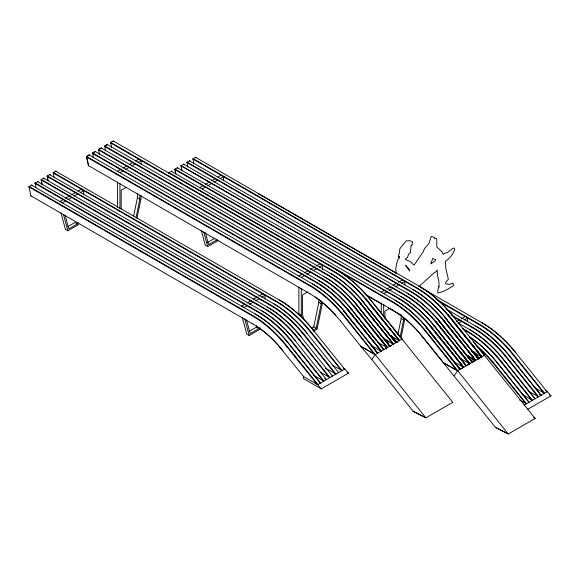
<?xml version="1.0" encoding="UTF-8"?>
<svg xmlns="http://www.w3.org/2000/svg" width="580" height="580" viewBox="0 0 580 580"><rect width="100%" height="100%" fill="white"/><g stroke="black" fill="none" stroke-linecap="round" stroke-linejoin="round"><path stroke-width="0.87" d="M65.119 215.245L68.773 228.875L77.386 223.902L77.742 222.147M78.67 223.024L78.314 224.764L67.846 230.804L65.424 229.412L61.009 212.932M133.654 216.021L137.424 197.62L137.424 193.176M136.075 217.42L139.838 199.012L139.838 195.46M136.996 218.319L141.092 198.287L141.092 195.59M249.291 331.289L256.338 327.221L256.693 325.467M260.036 327.736L259.68 329.476L249.212 335.523L246.797 334.123L242.382 317.644M311.424 328.229L313.773 326.873L318.79 302.332L318.79 299.664M313.055 330.071L316.187 328.265L321.211 303.724L321.211 301.063M322.458 303.007L317.115 329.128L313.374 331.289M397.952 334.261L401.179 318.485L401.179 314.925M400.012 337.408L403.6 319.877L403.6 317.216M401.106 337.444L404.847 319.16M29.007 186.912L29.188 186.456L252.626 315.455A95.722 55.267 60 0 1 286.469 345.47L317.883 384.547L317.159 384.409L286.107 345.789A95.403 55.078 60 0 0 252.373 315.875L29.007 186.912L29.188 186.456M323.198 380.915L292.153 342.294A95.403 55.078 60 0 0 258.419 312.381L35.054 183.425L35.228 182.968L258.665 311.967A95.722 55.267 60 0 1 292.516 341.975L323.93 381.06L313.418 375.267M320.218 372.215L329.969 377.565L298.555 338.488A95.722 55.267 60 0 0 264.712 308.473L41.274 179.474L42.006 184.368M325.51 368.293L336.016 374.078L304.601 334.993A95.722 55.267 60 0 0 270.758 304.986L47.321 175.987L48.053 180.873M310.293 331.825A95.403 55.078 60 0 0 276.558 301.912L53.193 172.949L53.367 172.492L276.805 301.498A95.722 55.267 60 0 1 310.648 331.506L342.062 370.584L332.311 365.233M352.321 315.382L381.241 351.212L349.588 312.279A95.403 55.078 60 0 0 315.853 282.366L92.488 153.403L92.662 152.946L95.207 151.481L318.877 280.618A95.403 55.078 60 0 1 352.611 310.532M98.535 149.916L98.709 149.459L322.146 278.458A95.722 55.267 60 0 1 355.989 308.466L387.404 347.55L386.679 347.406L355.634 308.785A95.403 55.078 60 0 0 321.9 278.871L98.535 149.916L98.709 149.459L101.246 147.994L324.923 277.131A95.403 55.078 60 0 1 358.657 307.037M364.414 308.4L393.334 344.23L361.681 305.298A95.403 55.078 60 0 0 327.946 275.384L104.581 146.421L104.755 145.964L107.293 144.5L330.97 273.637A95.403 55.078 60 0 1 364.704 303.55M370.461 304.913L399.381 340.743L367.727 301.803A95.403 55.078 60 0 0 333.993 271.889L110.628 142.934L110.802 142.477L113.339 141.012L392.196 302.006A95.403 55.078 60 0 1 425.93 331.919L456.975 370.54L457.7 370.685L508.247 434L495.443 427.344L417.846 331.202A85.796 49.532 60 0 0 397.488 313.156M169.005 172.594L168.831 173.05L169.005 172.594L392.442 301.593A95.722 55.267 60 0 1 426.293 331.601L457.7 370.685L454.198 375.673M453.197 361.028L460.005 369.46L463.753 367.198L432.332 328.113A95.722 55.267 60 0 0 398.489 298.098L175.051 169.099L175.784 173.993M459.287 357.918L469.793 363.704L438.378 324.619A95.722 55.267 60 0 0 404.536 294.611L181.098 165.612L181.83 170.498M443.968 321.044L441.815 318.058L475.839 360.209L475.114 360.071L444.07 321.45A95.403 55.078 60 0 0 410.336 291.537L186.97 162.574L187.144 162.117L410.582 291.124A95.722 55.267 60 0 1 444.425 321.132L475.723 360.383L472.214 362.406L460.302 347.652M450.015 317.55L447.861 314.57L481.886 356.722L481.161 356.584L450.116 317.956A95.403 55.078 60 0 0 416.382 288.043L193.017 159.087L193.191 158.63L416.628 287.629A95.722 55.267 60 0 1 450.471 317.644L481.886 356.722L478.261 358.918L477.123 357.512M361.848 300.614L395.872 342.765L394.168 340.656M385.105 329.056L392.609 338.705M388.614 327.033L399.381 340.743M387.469 347.514L374.303 331.528M425.981 327.308L460.005 369.46M444.236 316.767L478.261 358.918L477.173 357.563M471.003 343.186L481.762 356.896L452.849 321.066M466.885 365.487L469.858 363.667L435.834 321.516L436.849 323.089M472.214 362.406L441.047 323.198A95.403 55.078 60 0 0 407.312 293.284L183.635 164.147L180.916 165.786L404.289 295.024A95.403 55.078 60 0 1 438.023 324.938L469.068 363.558M467.495 345.209L475.542 355.533M346.564 314.019A95.403 55.078 60 0 0 312.83 284.106L89.16 154.969L86.434 156.607L88.566 165.938L86.616 156.44L310.053 285.44A95.722 55.267 60 0 1 343.904 315.447L425.858 417.846L413.054 411.191L371.809 359.52L375.311 354.532L402.034 339.104L370.75 300.063A95.403 55.078 60 0 0 337.016 270.149M419.007 286.498L434.405 272.571L436.174 271.657L437.313 269.976C436.472 275.616 440.06 281.3 438.712 286.969L439.111 286.585L437.943 289.616L437.755 293.06C443.453 291.95 448.746 288.724 453.596 285.541L452.842 283.011L449.703 284.418L445.701 283.808L445.904 282.076L448.362 279.19L445.911 268.801L445.404 261.261C449.877 258.716 452.748 254.207 454.785 249.61L454.227 248.03L452.821 248.356L447.615 252.409L444.157 253.453L443.2 254.424L442.228 252.09L436.827 246.957L436.762 239.779L435.971 238.097L434.783 238.844L434.449 237.401L431.237 236.386L428.837 243.752L424.495 248.602L423.262 251.706L414.069 265.118L410.125 261.536L405.42 259.477L405.463 258.912L407.283 257.745L408.98 253.525L410.415 252.851L411.169 245.079L412.329 245.036L412.025 243.535L412.757 242.012L409.748 240.678L406.051 240.975L399.809 248.805L399.366 253.228L398.344 256.469L399.598 256.519L398.677 257.643L399.395 257.187L398.909 258.752L397.989 259.318L396.597 263.748L395.72 268.895L396.075 273.883M255.164 313.99A95.722 55.267 60 0 1 289.007 344.005L320.421 383.083L289.13 344.041A95.403 55.078 60 0 0 255.396 314.128L31.537 185.165L32.03 185.165M35.228 182.968L35.054 183.425M295.176 340.547A95.403 55.078 60 0 0 261.442 310.633L37.584 181.671L38.077 181.678M41.274 179.474L41.1 179.93L264.465 308.894A95.403 55.078 60 0 1 298.2 338.807L329.244 377.428M301.223 337.06A95.403 55.078 60 0 0 267.489 307.146L43.63 178.183L44.123 178.183M47.321 175.987L47.147 176.443L270.512 305.399A95.403 55.078 60 0 1 304.246 335.312L335.291 373.933M307.269 333.565A95.403 55.078 60 0 0 273.535 303.659L49.677 174.689L50.17 174.696M53.367 172.492L53.193 172.949M313.316 330.078A95.403 55.078 60 0 0 279.582 300.164L55.724 171.201L56.217 171.209M92.488 153.403L95.207 151.481M99.441 154.345L98.528 149.633L101.246 147.994M104.581 146.421L107.293 144.5M110.628 142.934L113.339 141.012M394.987 300.128A95.722 55.267 60 0 1 428.83 330.136L460.245 369.214L428.953 330.172A95.403 55.078 60 0 0 395.219 300.259L171.361 171.296L171.854 171.303M175.051 169.099L174.877 169.556L398.242 298.519A95.403 55.078 60 0 1 431.977 328.432L463.021 367.053L463.746 367.191L429.729 325.039L431.875 328.019M465.037 364.494L466.175 365.9L435 326.685A95.403 55.078 60 0 0 401.266 296.771L177.407 167.809L177.9 167.809M181.098 165.612L181.823 170.215M183.635 164.147L183.947 164.321M187.144 162.117L186.97 162.574M447.093 319.703A95.403 55.078 60 0 0 413.359 289.79L189.5 160.827L189.993 160.834M193.191 158.63L193.017 159.087M453.139 316.216A95.403 55.078 60 0 0 419.405 286.302L195.547 157.34L196.033 157.34M31.726 184.991L29 186.63L30.82 195.779L252.467 323.742M37.773 181.496L35.047 183.135L35.96 187.855M43.819 178.009L41.093 179.648L41.999 184.077M49.858 174.522L47.139 176.16L48.046 180.59M55.905 171.028L53.186 172.666L54.099 177.386M89.16 154.969L86.442 156.897L309.807 285.853A95.403 55.078 60 0 1 343.541 315.767L374.586 354.387L375.311 354.532L361.05 346.572L340.286 320.74M63.22 199.621L60.081 201.434L62.502 202.826L65.634 201.021M65.569 198.266L70.267 195.547M71.84 194.648L75.755 192.386M78.104 191.023L81.243 189.218L83.658 190.61L83.658 194.177M67.983 199.658L71.906 197.396M74.254 196.04L78.177 193.778M80.526 192.422L83.658 190.61M117.515 171.346L120.647 169.534M123.003 168.178L126.918 165.916M129.268 164.56L133.19 162.299M135.539 160.935L138.678 159.13M119.937 172.738L123.069 170.933M125.418 169.57L129.34 167.308M131.689 165.952L135.604 163.69M137.96 162.335L141.092 160.522L141.092 164.118M125.853 187.543L121.184 190.24L121.184 208.894M67.918 226.577L74.965 222.51L77.386 223.902M168.823 172.76L171.549 171.129M177.596 167.635L174.87 169.273L175.776 173.703M189.682 160.653L186.956 162.291L187.876 167.011M195.728 157.166L193.002 158.804L193.923 163.516M199.904 187.499L203.036 185.687M205.393 184.331L209.307 182.069M211.656 180.713L215.579 178.451M217.928 177.088L221.067 175.283M202.326 188.892L205.458 187.086M207.807 185.723L211.729 183.461M214.078 182.106L217.993 179.844M220.349 178.488L223.481 176.675L223.481 180.271M206.958 242.831L214.788 238.307M217.21 239.707L208.597 244.68L205.4 232.754M201.296 230.47L205.248 245.217L207.669 246.609L218.138 240.569M244.586 304.333L241.447 306.146L243.868 307.538L247 305.732M246.935 302.977L250.857 300.715M253.206 299.36L257.121 297.098M258.695 296.192L262.61 293.93L265.031 295.321L265.031 298.888M249.356 304.377L253.271 302.107M255.62 300.752L259.543 298.49M261.892 297.134L265.031 295.321M298.881 276.058L302.02 274.246M304.369 272.89L308.285 270.628M310.641 269.272L314.556 267.01M316.122 266.104L320.044 263.842M301.303 277.45L304.435 275.645M306.791 274.282L310.706 272.02M313.055 270.664L316.977 268.402M319.326 267.046L322.458 265.234L322.458 269.729M307.994 291.805L302.557 294.952L302.557 314.498L303.92 319.609M381.27 292.211L384.409 290.399M386.759 289.043L390.673 286.781M393.03 285.425L396.945 283.163M398.511 282.257L402.433 279.995M383.692 293.603L386.824 291.798M389.18 290.435L393.095 288.173M395.444 286.817L399.366 284.555M401.715 283.2L404.847 281.387L404.847 284.983M390.384 307.958L384.946 311.105L384.946 319.101M391.152 325.561L452.762 402.317L425.901 417.825L413.054 411.191M257.672 327.019A85.796 49.532 60 0 1 278.023 345.071L303.615 376.587L317.637 384.685L344.846 368.981L348.471 373.172L321.269 388.875L303.615 378.682L303.369 376.173M389.898 346.637L391.464 345.738M456.518 321.595L459.65 319.783M461.223 318.877L465.138 316.615M458.149 323.444L462.072 321.182M464.421 319.819L467.56 318.014L467.56 321.581M473.483 341.75L535.151 418.47L508.29 433.978L495.443 427.344M484.184 354.837L484.423 355.257L457.7 370.685L443.439 362.725L422.798 336.937M524.052 405.13L547.375 391.667L551 395.857L527.684 409.321M113.158 141.179L113.644 141.186M107.112 144.674L107.604 144.681M101.065 148.161L101.558 148.168M95.019 151.655L95.511 151.655M88.972 155.143L89.465 155.15M258.252 193.887L258.745 193.894M534.84 387.918L544.591 393.276L513.177 354.192A95.722 55.267 60 0 0 479.334 324.184L436.211 299.287M528.039 390.978L538.544 396.763L507.13 357.686A95.722 55.267 60 0 0 473.287 327.671L451.334 314.998M521.993 394.465L532.498 400.251L501.084 361.173A95.722 55.267 60 0 0 467.241 331.165L462.536 328.447M519.709 400.127L526.452 403.745L495.037 364.668A95.722 55.267 60 0 0 476.165 345.231M533.542 417.636L535.151 418.47M258.433 193.72L268.931 199.774M269.41 200.056L340.25 240.954M340.757 241.244L395.901 273.079M419.151 286.505L482.111 322.857A95.403 55.078 60 0 1 515.845 352.763M439.118 301.52L479.087 324.597A95.403 55.078 60 0 1 512.822 354.51L543.866 393.131M446.034 309.01L476.064 326.344A95.403 55.078 60 0 1 509.798 356.258L541.082 395.299L509.668 356.221A95.722 55.267 60 0 0 475.825 326.207M453.444 316.774L473.041 328.091A95.403 55.078 60 0 1 506.775 358.005L537.82 396.626M458.019 322.908L470.017 329.832A95.403 55.078 60 0 1 503.752 359.745L535.043 398.786L503.628 359.709A95.722 55.267 60 0 0 469.778 329.701M463.079 329.317L466.994 331.579A95.403 55.078 60 0 1 500.728 361.492L531.773 400.113M545.816 390.768L547.375 391.667M549.55 395.016L551 395.857M472.135 351.371L481.161 356.584M539.342 394.009L540.843 394.878M365.451 294.386L392.29 309.88M366.618 295.409L381.473 303.985M388.513 308.052L401.81 315.723M465.334 354.423L475.114 360.071M401.179 318.485L403.6 319.877M464.544 364.436L466.045 365.306M453.241 361.405L463.021 367.053M443.439 362.725L456.975 370.54M389.745 335.218L398.772 340.431M309.901 293.726L88.247 165.474M383.699 338.705L392.725 343.918M137.424 197.62L139.838 199.012M318.79 302.332L321.211 303.724M377.652 342.2L386.679 347.406M382.155 348.283L383.786 349.747L382.082 347.637M371.606 345.687L380.632 350.9M360.803 346.151L374.586 354.387M298.881 286.846L298.881 313.824L301.303 315.223L301.999 317.818M313.773 326.873L316.187 328.265M343.287 368.082L344.846 368.981M347.021 372.331L348.471 373.172M256.338 327.221L258.752 328.613L250.139 333.587L246.493 319.957M324.72 378.305L326.467 379.588L295.053 340.511A95.722 55.267 60 0 0 261.21 310.503M392.051 309.742L397.713 313.28A85.456 49.336 60 0 1 417.984 331.26L422.262 336.306M309.662 293.589L315.324 297.127A85.456 49.336 60 0 1 335.595 315.107M252.227 323.604L257.89 327.149A85.456 49.336 60 0 1 278.161 345.122L282.975 350.798M317.637 384.685L321.269 388.875M340.409 320.784L335.457 315.049A85.796 49.532 60 0 0 315.099 297.004M361.05 346.572L371.809 359.52M473.708 351.589L479.754 358.94M391.319 335.436L397.365 342.787M448.209 321.683L449.34 323.089M451.044 325.199L452.175 326.598M453.306 328.005L454.445 329.411M455.575 330.817L468.053 346.274M469.757 348.377L470.887 349.783M472.026 351.19L473.157 352.596M474.861 354.699L475.991 356.106M446.803 324.553L475.723 360.383M450.667 335.711L438.313 320.087L472.33 362.239L440.916 323.154A95.722 55.267 60 0 0 407.073 293.146M458.04 344.846L459.172 346.253M456.692 347.681L469.742 363.841M434.413 326.555L432.267 323.575L466.291 365.726L434.877 326.649A95.722 55.267 60 0 0 401.034 296.634M441.221 334.986L442.351 336.393M443.49 337.799L459.367 357.469M462.767 361.688L463.906 363.094M434.71 331.535L463.63 367.365M426.547 328.012L427.677 329.411M429.381 331.521L430.52 332.927M431.65 334.334L437.32 341.359M450.928 358.223L452.066 359.629M367.626 301.397L365.473 298.417L399.497 340.569L368.082 301.491A95.722 55.267 60 0 0 334.239 271.476L110.802 142.477L111.534 147.363M368.082 308.342L369.221 309.742M370.352 311.148L385.098 329.418M386.795 331.521L387.933 332.927M389.637 335.037L390.768 336.443M391.899 337.843L393.037 339.249M361.579 304.892L359.426 301.904L393.45 344.056L362.036 304.978A95.722 55.267 60 0 0 328.193 274.971L104.755 145.964L105.487 150.858M367.14 318.152L355.924 303.927L389.825 346.253L377.348 330.796M372.817 325.177L373.948 326.583M375.079 327.99L376.217 329.396M387.469 347.514L353.445 305.363L354.46 306.936M351.458 309.698L349.878 307.422L383.902 349.573L352.488 310.496A95.722 55.267 60 0 0 318.645 280.481M355.997 315.324L357.128 316.724M358.266 318.13L359.397 319.536M360.535 320.943L362.232 323.053M363.37 324.452L375.84 339.909M379.813 344.832L380.944 346.238M349.486 311.866L347.34 308.886L381.357 351.038L349.943 311.96A95.722 55.267 60 0 0 316.1 281.945L92.662 152.946L93.394 157.84M345.288 313.258L343.708 310.981L377.616 353.307L370.243 344.172M346.427 314.664L347.558 316.071M348.696 317.477L353.8 323.799M367.974 341.366L369.112 342.773M525.726 403.608L494.682 364.979A95.403 55.078 60 0 0 477.144 346.695M484.423 355.257L453.009 316.173A95.722 55.267 60 0 0 419.166 286.165M402.034 339.104L370.62 300.019A95.722 55.267 60 0 0 336.777 270.012M394.24 340.736L395.872 342.765M310.293 331.825L341.337 370.446M31.131 195.953L30.82 195.779M546.889 391.391L547.128 391.804L515.714 352.727A95.722 55.267 60 0 0 481.871 322.719M478.137 358.324L478.377 358.744L446.962 319.667A95.722 55.267 60 0 0 413.12 289.652M448.441 365.683L448.681 366.103M395.748 342.171L395.988 342.591L364.574 303.514A95.722 55.267 60 0 0 330.731 273.499M389.702 345.665L389.941 346.086L358.534 307.001A95.722 55.267 60 0 0 324.684 276.993M377.609 352.647L377.855 353.06L346.441 313.983A95.722 55.267 60 0 0 312.598 283.975M344.361 368.699L344.6 369.119L313.185 330.042A95.722 55.267 60 0 0 279.342 300.027M338.314 372.193L338.56 372.607L307.146 333.529A95.722 55.267 60 0 0 273.296 303.521M332.267 375.68L332.514 376.101L301.1 337.024A95.722 55.267 60 0 0 267.257 307.008M387.454 340.018L388.825 345.129M385.78 339.177L386.715 342.649M385.685 346.456L386.389 349.058M298.881 313.824L299.345 315.556M244.796 319.036L249.212 335.523M203.718 231.862L207.669 246.609M63.43 214.325L67.846 230.804M383.692 304.399L383.692 316.985M381.27 302.999L381.27 313.787M301.303 288.245L301.303 315.223M119.937 183.534L119.937 208.706M117.515 182.135L117.515 207.314M473.302 351.487A95.722 55.267 60 0 1 475.194 353.22M468.227 355.736A85.456 49.336 60 0 1 473.947 360.847M472.997 351.857A95.403 55.078 60 0 1 477.978 356.577M468.038 355.634A85.796 49.532 60 0 1 474.411 361.369M469.633 336.893A95.722 55.267 60 0 1 497.582 363.196L528.996 402.281L497.705 363.239A95.403 55.078 60 0 0 469.858 337.016M431.237 262.791L430.882 263.914L435.37 260.63L435.768 259.746L432.702 258.419L431.237 262.791M409.582 270.838L405.529 265.328L408.973 269.069L409.582 270.838"/></g></svg>
